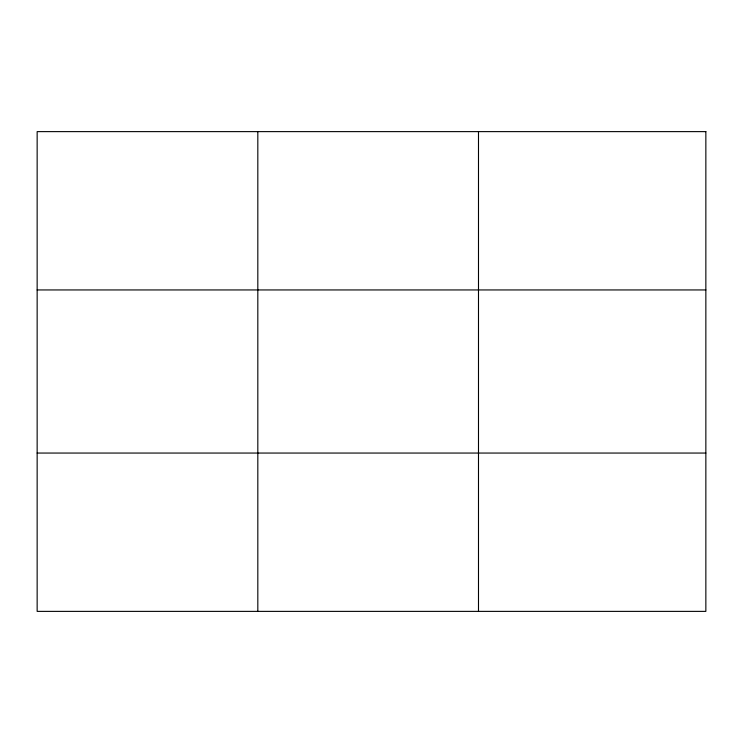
<?xml version="1.0" encoding="UTF-8"?>
<svg xmlns="http://www.w3.org/2000/svg" width="743" height="743" viewBox="0 0 743 743"><rect width="100%" height="100%" fill="white"/><g stroke="black" fill="none" stroke-linecap="round" stroke-linejoin="round"><path stroke-width="1.11" d="M257.821 611.378L257.821 131.622M478.492 611.378L478.492 131.622M37.15 289.946L705.85 289.946M37.15 453.054L705.85 453.054M705.85 131.622L705.85 611.378L37.15 611.378L37.15 131.622L705.85 131.622"/></g></svg>
